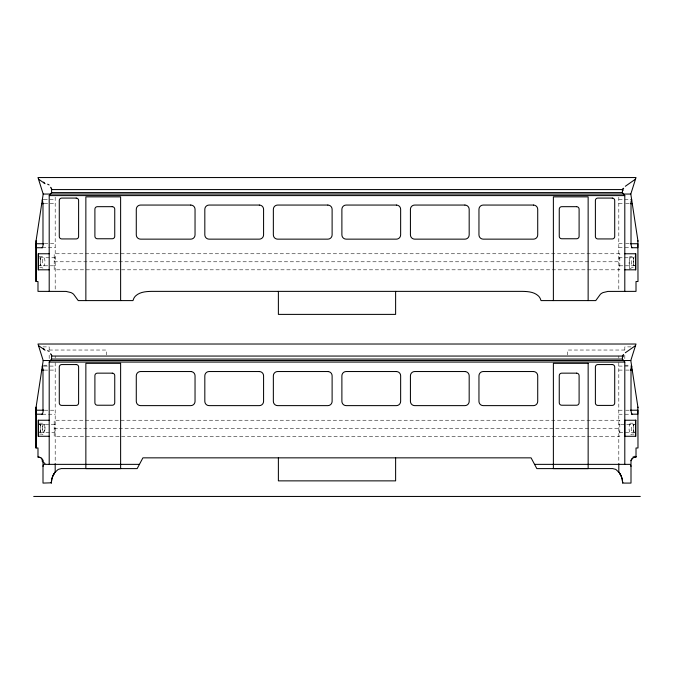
<?xml version="1.0" encoding="UTF-8"?>
<svg xmlns="http://www.w3.org/2000/svg" width="674" height="674" viewBox="0 0 674 674"><rect width="100%" height="100%" fill="white"/><g stroke="black" fill="none" stroke-linecap="round" stroke-linejoin="round"><path stroke-width="0.51" stroke-dasharray="3.37 2.53" d="M629.617 269.347L629.727 256.701L634.807 256.701M633.518 258.934L633.518 264.638L633.518 258.934A4.12 0.834 -89.1 0 1 633.804 258.083L633.88 257.94M40.474 431.065A4.12 0.817 -88.7 0 1 40.162 432L40.271 431.807M634.074 424.249A4.17 0.817 -88.5 0 0 633.838 424.46L633.729 424.713A4.17 0.775 -86.7 0 1 634.116 424.283L634.116 424.249A4.145 0.809 -88.2 0 1 634.428 424.553L634.411 424.553M40.238 265.421L40.196 265.497A4.17 0.817 -88.2 0 1 39.606 265.548L39.589 265.497A4.154 0.809 -88.5 0 0 39.884 265.8L55.192 265.8M39.581 432.068A4.145 0.834 -87.4 0 0 39.884 432.261A4.17 0.817 -88.2 0 0 40.196 431.992L40.238 431.891M633.804 424.553L633.762 424.628A4.111 0.834 -89.2 0 0 633.509 425.37L633.518 431.116L633.518 425.404A4.12 0.834 -89.1 0 1 633.804 424.527A4.17 0.826 -88.5 0 1 634.116 424.249L618.808 424.249M39.589 424.553L39.623 424.477A4.145 0.809 88.3 0 1 39.884 424.249L55.192 424.249M634.377 265.564L634.411 265.497A4.145 0.809 88.6 0 1 634.116 265.8L618.808 265.8M634.377 432.042L634.411 431.975A4.145 0.8 88.7 0 1 634.108 432.27L618.808 432.27M630.257 268.724L631.462 267.856A2.544 2.544 0 0 1 632.515 267.637L634.242 267.637M630.754 434.772L631.656 434.258A2.519 2.519 0 0 1 632.515 434.107L634.242 434.107M618.808 257.771L634.116 257.771A4.145 0.809 -88.2 0 1 634.428 258.049M43.953 199.605L55.192 199.605M618.808 199.605L630.047 199.605M44.265 203.615L48.326 203.615M50.146 203.615L55.192 203.615M618.808 203.615L623.854 203.615M625.674 203.615L629.735 203.615M44.459 243.735L48.326 243.735M50.424 243.735L55.192 243.735M618.808 243.735L623.576 243.735M625.674 243.735L629.541 243.735M42.546 247.746L55.192 247.746M618.808 247.746L623.838 247.746M625.127 247.746L630.552 247.746M39.193 256.701L44.273 256.701M55.192 257.771L39.884 257.771A4.145 0.809 88.3 0 0 39.589 258.049M54.19 258.311L55.192 258.311M618.808 258.311L619.81 258.311M54.19 261.782L619.81 261.782M54.19 265.261L55.192 265.261M618.808 265.261L619.81 265.261M39.758 267.637L41.485 267.637A2.519 2.519 0 0 1 42.344 267.78L43.743 268.724M43.001 346.883L49.177 346.883L49.177 351.381M630.999 346.883L624.823 346.883L624.823 351.381M49.177 350.033L106.34 350.033L106.34 354.962M624.823 350.033L567.66 350.033L567.66 354.962M43.439 365.224L49.177 365.224M624.823 365.224L630.561 365.224M43.953 366.083L55.192 366.083M618.808 366.083L630.047 366.083M44.265 370.093L48.326 370.093M50.146 370.093L55.192 370.093M618.808 370.093L623.854 370.093M625.674 370.093L629.735 370.093M44.459 410.213L48.326 410.213M50.424 410.213L55.192 410.213M618.808 410.213L623.576 410.213M625.674 410.213L629.541 410.213M42.546 414.224L55.192 414.224M618.808 414.224L623.838 414.224M625.127 414.224L630.552 414.224M39.193 423.179L44.273 423.179M629.727 423.179L634.807 423.179M54.19 424.788L55.192 424.788M618.808 424.788L619.81 424.788M54.19 428.26L619.81 428.26M54.19 431.731L55.192 431.731M618.808 431.731L619.81 431.731M55.192 432.27L39.884 432.27A4.17 0.826 -88.5 0 0 40.204 432M39.758 434.107L41.485 434.107A2.519 2.519 0 0 1 42.344 434.258L43.246 434.772M633.729 431.807L633.804 431.975A4.17 0.817 88.2 0 0 634.108 432.27L634.116 432.27A4.145 0.826 87.4 0 0 634.419 432.068M39.598 424.586A4.145 0.8 88.7 0 1 39.892 424.249L39.926 424.258A4.17 0.775 86.7 0 1 40.187 424.763L40.162 424.477M633.526 264.579A4.12 0.817 88.6 0 0 633.804 265.455L633.762 265.421M39.589 431.975L39.623 432.042A4.17 0.817 -88.5 0 0 40.162 432.059M40.196 424.553L40.238 424.628A4.12 0.843 89.2 0 1 40.491 425.37L40.482 431.116L40.482 425.404M624.823 355.232L624.823 358.821M618.808 197.196L618.808 290.326M618.808 356.057L618.808 358.113M618.808 362.62L618.808 462.541M55.192 197.196L55.192 290.326M55.192 356.057L55.192 358.113M55.192 362.62L55.192 462.541M49.177 355.232L49.177 358.821M40.474 264.579A4.12 0.817 -88.6 0 1 40.179 265.489M40.491 258.867A4.12 0.843 89.2 0 0 40.204 258.032A4.17 0.817 88.4 0 0 39.884 257.771A4.145 0.775 89.9 0 0 39.606 258.252M40.204 257.931A4.12 0.876 -89.6 0 1 40.516 258.715M634.394 265.312A4.145 0.775 89.9 0 1 634.108 265.775L634.116 265.8A4.17 0.817 88.2 0 1 633.804 265.489M633.796 265.632A4.12 0.876 -89.6 0 1 633.476 264.848M633.509 258.867A4.12 0.843 -89.2 0 1 633.796 258.032A4.17 0.817 -88.4 0 1 634.124 257.771M634.116 432.27A4.17 0.817 88.1 0 1 633.804 431.941A4.12 0.817 88.7 0 1 633.526 431.065M39.884 424.249A4.17 0.817 88.1 0 1 40.196 424.578A4.12 0.817 88.7 0 1 40.474 425.446M40.752 261.782L40.482 264.638L40.482 258.934L40.752 261.782M619.81 253.761L54.19 253.761L54.19 269.811L619.81 269.811L619.81 253.761M619.81 420.239L54.19 420.239L54.19 436.28L619.81 436.28L619.81 420.239M42.782 259.608A4.145 1.188 90 0 0 43.751 265.927A4.145 1.188 90 0 0 44.838 259.827A4.145 1.188 90 0 0 42.782 259.608M631.218 263.964A4.145 1.188 -90 0 0 630.249 257.645A4.145 1.188 -90 0 0 629.162 263.745A4.145 1.188 -90 0 0 631.218 263.964M631.218 430.442A4.145 1.188 -90 0 0 630.249 424.123A4.145 1.188 -90 0 0 629.162 430.223A4.145 1.188 -90 0 0 631.218 430.442M44.804 430.442A4.145 1.188 -90 0 0 43.827 424.123A4.145 1.188 -90 0 0 42.74 430.223A4.145 1.188 -90 0 0 44.804 430.442M42.782 426.078A4.145 1.188 90 0 0 43.751 432.405A4.145 1.188 90 0 0 44.838 426.297A4.145 1.188 90 0 0 42.782 426.078"/><path stroke-width="1.01" d="M39.126 457.149L37.988 457.023L37.988 447.991L36.008 447.991L36.11 407.079L36.211 414.198L42.605 414.224M624.798 464.361L624.798 362.073L623.821 360.641M636.012 456.458L636.012 457.023L634.874 457.149M619.928 473.628L620.552 474.74A36.514 25.814 0 0 1 622.144 479.029L622.692 483.081L630.999 483.081L631.007 460.595L632.574 458.168M51.317 482.82L43.001 483.081L43.001 460.73M51.317 482.685L51.847 479.02A36.514 25.814 0 0 1 53.457 474.698L54.072 473.628M51.359 481.944L51.308 483.081L51.721 479.568A20.321 20.321 0 0 1 53.212 475.212L53.954 473.814A25.688 18.164 0 0 1 54.586 472.819L55.116 472.103M630.999 460.73L631.471 459.272L633.054 457.857A6.437 6.437 0 0 1 634.723 457.183L636.012 457.023L636.012 447.991L637.992 447.991L637.89 407.079M637.992 241.241L630.805 194.053L636.012 177.548L37.988 177.548L43.195 194.053L36.008 241.241L36.008 281.513L37.988 281.513L37.988 291.37L66.094 291.421L70.972 292.575A10.953 10.953 0 0 1 73.592 294.243L78.243 300.596L132.98 300.596L133.713 298.599A9.933 9.933 0 0 1 135.55 295.987C139.779 291.909 146.09 291.471 151.658 291.37L522.342 291.37C527.911 291.471 534.221 291.901 538.45 295.987A9.933 9.933 0 0 1 540.287 298.599L541.02 300.596L595.757 300.596L600.408 294.243A10.953 10.953 0 0 1 603.028 292.575L607.906 291.421L636.012 291.37L636.012 281.513L637.992 281.513L637.89 240.601M637.992 407.711L630.805 360.531L636.012 344.018L37.988 344.018L43.195 360.531L36.008 407.711L36.008 447.991M43.001 466.324L43.684 464.361L139.434 464.361M52.901 475.911L55.192 472.002L55.192 463.594M49.202 291.37L49.202 195.595L51.595 192.587L622.405 192.587L624.798 195.595L624.798 291.37M49.202 464.361L49.202 362.073L50.179 360.641M50.255 360.531L51.595 359.065L622.405 359.065L623.745 360.531M54.763 472.575L58.166 469.416L61.3 468.582L137.167 468.615L142.913 457.848L531.087 457.848L536.833 468.615L612.7 468.582L615.834 469.416L619.414 472.819A25.688 18.164 0 0 1 620.046 473.814L621.099 475.911A20.456 20.456 0 0 1 622.279 479.568L622.683 482.685M625.32 186.285L635.506 179.149M625.32 352.763L635.506 345.619M633.358 457.697L633.939 457.435M43.195 194.053L630.805 194.053M49.202 195.595L624.798 195.595M42.352 199.605L43.153 199.605M630.847 199.605L631.648 199.605M41.737 203.615L43.743 203.615M630.257 203.615L632.263 203.615M43.743 243.735L36.11 243.735L36.211 247.729L42.605 247.746M630.257 243.735L637.89 243.735L637.798 247.703L631.395 247.746M49.202 253.761L38.148 253.761L38.148 269.811L49.202 269.811M624.798 253.761L635.852 253.761L635.852 269.811L624.798 269.811M43.195 360.531L630.805 360.531M49.202 362.073L624.798 362.073M42.344 366.083L43.153 366.083M630.847 366.083L631.656 366.083M41.737 370.093L43.743 370.093M630.257 370.093L632.263 370.093M36.11 410.213L43.743 410.213M630.257 410.213L637.89 410.213L637.798 414.173L631.395 414.224M49.202 420.239L38.148 420.239L38.148 436.28L49.202 436.28M534.566 464.361L630.316 464.361L630.999 466.324M33.7 496.452L640.3 496.452M37.988 457.023L39.277 457.183A6.437 6.437 0 0 1 40.946 457.857L42.959 460.317L41.426 458.168M40.061 457.435L40.642 457.697M38.494 179.149L45.065 183.716M38.494 345.619L45.065 350.185M618.884 472.103L619.229 472.567M621.108 475.92L618.808 472.002L618.808 463.594M631.715 366.504L631.698 366.361A4.027 1.272 -90 0 0 630.889 370.085M622.641 481.893L622.692 482.82M635.498 253.761L635.498 269.811M635.498 420.239L635.498 436.28M631.016 203.615L631.016 243.735A4.111 1.087 87.1 0 0 632.229 247.661M631.016 370.093L631.016 410.213A4.111 1.087 87.1 0 0 632.229 414.139M622.405 192.587L622.405 189.579L51.595 189.579L51.595 192.587M622.405 359.065L622.405 356.057L51.595 356.057L51.595 359.065M588.141 300.596L588.141 196.859L553.379 196.859L553.379 300.596M395.621 291.37L395.621 314.387L278.379 314.387L278.379 291.37M395.621 457.848L395.621 480.865L278.379 480.865L278.379 457.848M120.621 300.596L120.621 196.859L85.859 196.859L85.859 300.596M42.984 203.615L42.984 243.735M42.984 410.213L42.984 370.093A4.027 1.087 87.8 0 0 42.26 366.723M38.502 253.761L38.502 269.811M38.502 420.239L38.502 436.28M36.11 240.601L36.051 281.513M42.26 200.245A4.027 1.087 87.8 0 1 42.917 203.624M622.532 189.621A2.249 1.55 -75.9 0 1 623.096 188.543M622.523 190.734A12.991 1.837 -44.6 0 1 623.399 189.958M623.172 188.787A6.049 3.252 -65.6 0 1 623.686 188.206M51.039 188.223A2.249 1.929 90 0 1 51.847 189.495M50.55 187.288A6.049 4.019 74.1 0 1 51.19 187.861M47.601 184.204A12.991 4.179 54.2 0 1 49.135 184.954M44.492 183.252A25.637 1.778 40.5 0 1 43.642 182.115M630.889 203.607A4.027 1.272 -90 0 1 631.707 199.959M43.17 243.761A4.111 1.297 -90 0 1 41.771 247.67M43.448 462.372A94.436 9.529 47.9 0 1 44.998 463.485M41.965 460.839A45.722 6.866 63.1 0 1 42.934 461.859M633.147 456.761A45.722 7.658 -67.5 0 1 633.661 456.98M634.942 456.205A94.436 10.346 -51 0 1 635.152 456.812M622.532 356.091A2.249 1.55 -75.9 0 1 623.096 355.013M622.523 357.212A12.991 1.837 -44.6 0 1 623.399 356.428M623.172 355.265A6.049 3.252 -65.6 0 1 623.686 354.684M51.039 354.701A2.249 1.929 90 0 1 51.847 355.965M50.55 353.766A6.049 4.019 74.1 0 1 51.19 354.33M47.601 350.682A12.991 4.179 54.2 0 1 49.135 351.424M44.492 349.722A25.637 1.778 40.5 0 1 43.642 348.593M43.17 410.239A4.111 1.297 -90 0 1 41.771 414.148M76.196 198.08L61.705 198.08A2.418 2.418 0 0 0 59.287 200.498L59.287 236.523A2.418 2.418 0 0 0 61.705 238.933L76.196 238.933A2.418 2.418 0 0 0 78.605 236.523L78.614 200.498A2.418 2.418 0 0 0 76.196 198.08M612.295 198.08L597.804 198.08A2.418 2.418 0 0 0 595.395 200.498L595.386 236.523A2.418 2.418 0 0 0 597.804 238.933L612.295 238.933A2.418 2.418 0 0 0 614.713 236.523L614.713 200.498A2.418 2.418 0 0 0 612.295 198.08M190.784 205.056L140.546 205.056A4.263 4.263 0 0 0 136.283 209.319L136.283 234.889A4.263 4.263 0 0 0 140.546 239.144L190.784 239.152A4.263 4.263 0 0 0 195.039 234.889L195.047 209.319A4.263 4.263 0 0 0 190.784 205.065M259.322 205.056L209.075 205.056A4.263 4.263 0 0 0 204.82 209.319L204.82 234.889A4.263 4.263 0 0 0 209.075 239.144L259.322 239.152A4.263 4.263 0 0 0 263.576 234.889L263.576 209.319A4.263 4.263 0 0 0 259.322 205.065M327.85 205.056L277.612 205.056A4.263 4.263 0 0 0 273.358 209.319L273.349 234.889A4.263 4.263 0 0 0 277.612 239.144L327.85 239.152A4.263 4.263 0 0 0 332.113 234.889L332.113 209.319A4.263 4.263 0 0 0 327.85 205.065M396.388 205.056L346.15 205.056A4.263 4.263 0 0 0 341.887 209.319L341.887 234.889A4.263 4.263 0 0 0 346.15 239.144L396.388 239.152A4.263 4.263 0 0 0 400.642 234.889L400.651 209.319A4.263 4.263 0 0 0 396.388 205.065M464.925 205.056L414.678 205.056A4.263 4.263 0 0 0 410.424 209.319L410.424 234.889A4.263 4.263 0 0 0 414.678 239.144L464.925 239.152A4.263 4.263 0 0 0 469.18 234.889L469.18 209.319A4.263 4.263 0 0 0 464.925 205.065M533.454 205.056L483.216 205.056A4.263 4.263 0 0 0 478.961 209.319L478.953 234.889A4.263 4.263 0 0 0 483.216 239.144L533.454 239.152A4.263 4.263 0 0 0 537.717 234.889L537.717 209.319A4.263 4.263 0 0 0 533.454 205.065M112.263 206.674L97.385 206.674A2.477 2.477 0 0 0 94.899 209.159L94.899 236.279A2.477 2.477 0 0 0 97.385 238.756L112.263 238.756A2.477 2.477 0 0 0 114.74 236.279L114.748 209.159A2.477 2.477 0 0 0 112.263 206.682M576.615 206.674L561.737 206.674A2.477 2.477 0 0 0 559.26 209.159L559.251 236.279A2.477 2.477 0 0 0 561.737 238.756L576.615 238.756A2.477 2.477 0 0 0 579.101 236.279L579.101 209.159A2.477 2.477 0 0 0 576.615 206.682M120.621 363.337L85.859 363.337L85.859 468.615L120.621 468.615L120.621 363.337M588.149 363.337L553.379 363.337L553.379 468.615L588.149 468.615L588.149 363.337M76.196 364.558L61.705 364.558A2.418 2.418 0 0 0 59.287 366.976L59.287 402.993A2.418 2.418 0 0 0 61.705 405.411L76.196 405.411A2.418 2.418 0 0 0 78.605 402.993L78.614 366.976A2.418 2.418 0 0 0 76.196 364.558M612.295 364.558L597.804 364.558A2.418 2.418 0 0 0 595.395 366.976L595.386 402.993A2.418 2.418 0 0 0 597.804 405.411L612.295 405.411A2.418 2.418 0 0 0 614.713 402.993L614.713 366.976A2.418 2.418 0 0 0 612.295 364.558M190.784 371.534L140.546 371.534A4.263 4.263 0 0 0 136.283 375.797L136.283 401.367A4.263 4.263 0 0 0 140.546 405.622L190.784 405.63A4.263 4.263 0 0 0 195.039 401.367L195.047 375.797A4.263 4.263 0 0 0 190.784 371.543M259.322 371.534L209.075 371.534A4.263 4.263 0 0 0 204.82 375.797L204.82 401.367A4.263 4.263 0 0 0 209.075 405.622L259.322 405.63A4.263 4.263 0 0 0 263.576 401.367L263.576 375.797A4.263 4.263 0 0 0 259.322 371.543M327.85 371.534L277.612 371.534A4.263 4.263 0 0 0 273.358 375.797L273.349 401.367A4.263 4.263 0 0 0 277.612 405.622L327.85 405.63A4.263 4.263 0 0 0 332.113 401.367L332.113 375.797A4.263 4.263 0 0 0 327.85 371.543M396.388 371.534L346.15 371.534A4.263 4.263 0 0 0 341.887 375.797L341.887 401.367A4.263 4.263 0 0 0 346.15 405.622L396.388 405.63A4.263 4.263 0 0 0 400.642 401.367L400.651 375.797A4.263 4.263 0 0 0 396.388 371.543M464.925 371.534L414.678 371.534A4.263 4.263 0 0 0 410.424 375.797L410.424 401.367A4.263 4.263 0 0 0 414.678 405.622L464.925 405.63A4.263 4.263 0 0 0 469.18 401.367L469.188 375.797A4.263 4.263 0 0 0 464.925 371.543M533.454 371.534L483.216 371.534A4.263 4.263 0 0 0 478.961 375.797L478.953 401.367A4.263 4.263 0 0 0 483.216 405.622L533.454 405.63A4.263 4.263 0 0 0 537.717 401.367L537.717 375.797A4.263 4.263 0 0 0 533.454 371.543M112.263 373.152L97.385 373.152A2.477 2.477 0 0 0 94.899 375.637L94.899 402.749A2.477 2.477 0 0 0 97.385 405.226L112.263 405.234A2.477 2.477 0 0 0 114.74 402.749L114.748 375.637A2.477 2.477 0 0 0 112.263 373.152M576.615 373.152L561.737 373.152A2.477 2.477 0 0 0 559.26 375.637L559.251 402.749A2.477 2.477 0 0 0 561.737 405.226L576.615 405.234A2.477 2.477 0 0 0 579.101 402.749L579.101 375.637A2.477 2.477 0 0 0 576.615 373.152M635.852 420.239L624.798 420.239L624.798 436.28L635.852 436.28L635.852 420.239"/></g></svg>
